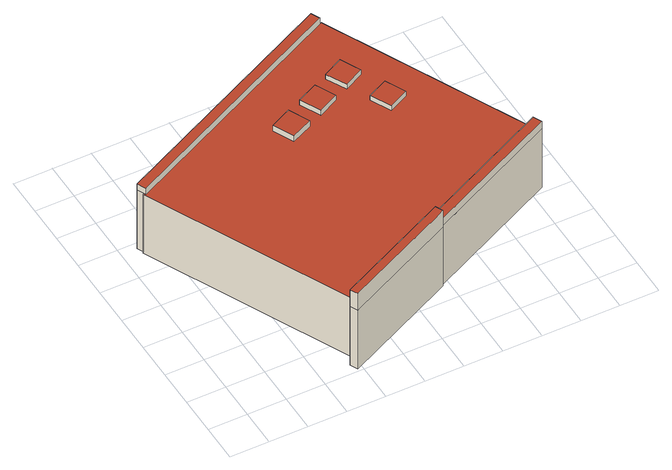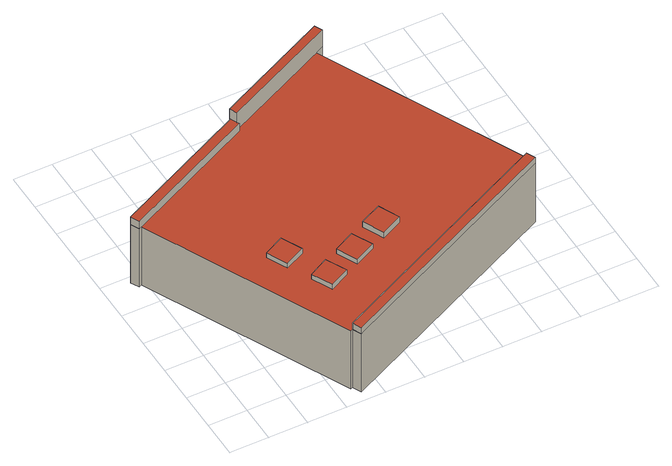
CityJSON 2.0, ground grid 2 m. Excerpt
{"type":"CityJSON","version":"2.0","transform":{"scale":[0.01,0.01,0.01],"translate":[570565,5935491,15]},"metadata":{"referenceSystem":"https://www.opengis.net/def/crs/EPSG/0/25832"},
"CityObjects":{
"building1":{"type":"Building","attributes":{"Grundfläche 2D":"170.825132","Grundhöhe NN":"15.523"},"children":["building1-1","building1-2","building1-3","building1-4","building1-5","building1-6","building1-7"],"geometry":[{"type":"Solid","lod":"3","boundaries":[[[[0,1,2,3,4,5,6,7,8,9,10,11,12,13,14]],[[7,6,15,16]],[[8,7,16,17]],[[9,8,17,18]],[[10,9,18,19]],[[11,10,19,20]],[[12,11,20,21]],[[13,12,21,22]],[[23,0,14,13,22,24]],[[1,0,23,25]],[[2,1,25,26]],[[3,2,26,27]],[[4,3,27,28]],[[5,4,28,29]],[[6,5,29,15]],[[17,16,15,29,28,27,26,25,23,24,22,21,20,19,18]]]],"semantics":{"surfaces":[{"type":"RoofSurface"},{"type":"WallSurface"},{"type":"GroundSurface"}],"values":[[0,1,1,1,1,1,1,1,1,1,1,1,1,1,1,2]]}}]},
"building1-1":{"type":"BuildingInstallation","parents":["building1"],"geometry":[{"type":"MultiSurface","lod":"3","boundaries":[[[30,31,32,33]],[[33,32,34,35]],[[30,33,35,36]],[[31,30,36,37]],[[32,31,37,34]]],"semantics":{"surfaces":[{"type":"RoofSurface"},{"type":"WallSurface"}],"values":[0,1,1,1,1]}}]},
"building1-2":{"type":"BuildingInstallation","parents":["building1"],"geometry":[{"type":"MultiSurface","lod":"3","boundaries":[[[38,39,40,41]],[[42,43,41,40]],[[38,41,43,44]],[[39,38,44,45]],[[45,42,40,39]]],"semantics":{"surfaces":[{"type":"RoofSurface"},{"type":"WallSurface"}],"values":[0,1,1,1,1]}}]},
"building1-3":{"type":"BuildingInstallation","parents":["building1"],"geometry":[{"type":"MultiSurface","lod":"3","boundaries":[[[46,47,48,49,50,51]],[[1,2,49,48]],[[2,3,50,49]],[[3,4,52,46,51,50]],[[52,53,47,46]]],"semantics":{"surfaces":[{"type":"RoofSurface"},{"type":"WallSurface"}],"values":[0,1,1,1,1]}}]},
"building1-4":{"type":"BuildingInstallation","parents":["building1"],"geometry":[{"type":"MultiSurface","lod":"3","boundaries":[[[54,55,56,57]],[[57,56,58,59]],[[54,57,59,60]],[[55,54,60,61]],[[56,55,61,58]]],"semantics":{"surfaces":[{"type":"RoofSurface"},{"type":"WallSurface"}],"values":[0,1,1,1,1]}}]},
"building1-5":{"type":"BuildingInstallation","parents":["building1"],"geometry":[{"type":"MultiSurface","lod":"3","boundaries":[[[62,63,64,65,66]],[[8,9,67,64,63,62]],[[65,64,67,6]],[[6,7,66,65]],[[7,8,62,66]]],"semantics":{"surfaces":[{"type":"RoofSurface"},{"type":"WallSurface"}],"values":[0,1,1,1,1]}}]},
"building1-6":{"type":"BuildingInstallation","parents":["building1"],"geometry":[{"type":"MultiSurface","lod":"3","boundaries":[[[68,69,70,71,72,73]],[[1,48,47,70,69,68,0]],[[47,53,11,12,71,70]],[[12,13,72,71]],[[13,14,0,68,73,72]]],"semantics":{"surfaces":[{"type":"RoofSurface"},{"type":"WallSurface"}],"values":[0,1,1,1,1]}}]},
"building1-7":{"type":"BuildingInstallation","parents":["building1"],"geometry":[{"type":"MultiSurface","lod":"3","boundaries":[[[74,75,76,77]],[[77,76,78,79]],[[74,77,79,80]],[[75,74,80,81]],[[76,75,81,78]]],"semantics":{"surfaces":[{"type":"RoofSurface"},{"type":"WallSurface"}],"values":[0,1,1,1,1]}}]}
},
"vertices":[
[1167,294,419],[1164,300,419],[1861,630,419],[1840,674,419],[1826,667,419],[1326,1706,419],[1315,1701,419],[1294,1746,419],[83,1170,419],[100,1135,419],[93,1130,419],[599,73,419],[557,53,419],[576,14,419],[1134,278,419],[1315,1701,52],[1294,1746,52],[83,1170,52],[100,1135,52],[93,1130,52],[599,73,52],[557,53,52],[576,14,52],[1167,294,52],[1134,278,52],[1164,300,52],[1861,630,52],[1840,674,52],[1826,667,52],[1326,1706,52],
[959,1150,454],[909,1257,454],[799,1205,454],[849,1099,454],[799,1205,419],[849,1099,419],[959,1150,419],[909,1257,419],
[1321,1329,448],[1270,1433,448],[1167,1382,448],[1219,1278,448],[1167,1382,419],[1219,1278,419],[1321,1329,419],[1270,1433,419],
[1144,344,466],[1149,333,466],[1164,300,466],[1861,630,466],[1840,674,466],[1826,667,466],[1144,344,419],[1149,333,419],
[1327,1061,448],[1431,1111,448],[1380,1216,448],[1277,1166,448],[1380,1216,419],[1277,1166,419],[1327,1061,419],[1431,1111,419],
[83,1170,457],[100,1135,457],[105,1126,457],[1315,1701,457],[1294,1746,457],[105,1126,419],
[1167,294,525],[1164,300,525],[1149,333,525],[557,53,525],[576,14,525],[1134,278,525],
[1037,1188,448],[1144,1241,448],[1093,1346,448],[985,1294,448],[1093,1346,419],[985,1294,419],[1037,1188,419],[1144,1241,419]
]}
